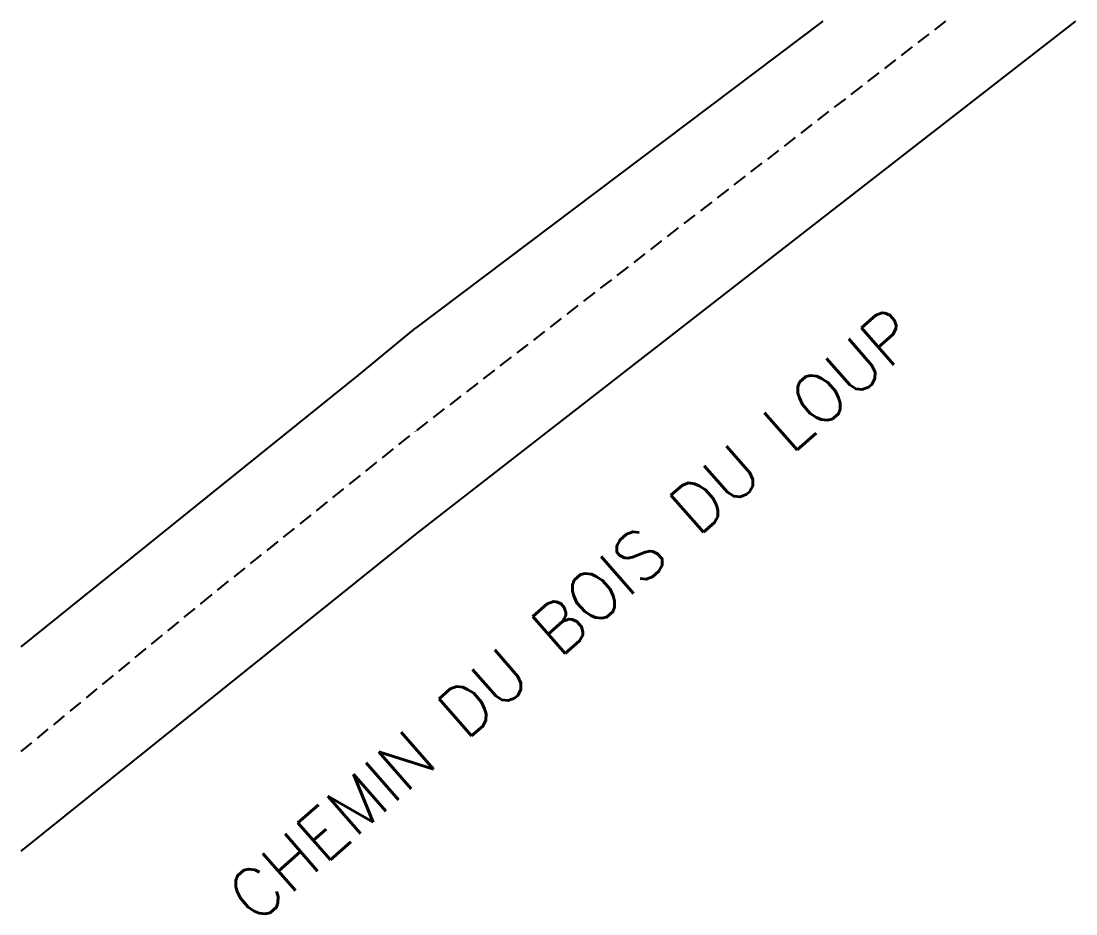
# Model space of a CAD drawing. Header units: millimetres. Extents: x 266000 to 267000, y 125000 to 126000.
# Drawn here: x 266000 to 266037.45, y 125968.32 to 126000 of the extents above; entities that cross this region are included whole.
import ezdxf
from ezdxf.enums import TextEntityAlignment as Align

# ---------------------------------------------------------------- set-up
doc = ezdxf.new("R2010")
doc.units = ezdxf.units.MM
doc.linetypes.add('DASHED', pattern=[0.75, 0.5, -0.25])
for name, color, linetype in [('W0001', 6, 'DASHED'), ('W0008', 7, 'CONTINUOUS'), ('W0989', 7, 'CONTINUOUS')]:
    doc.layers.add(name, color=color, linetype=linetype)
doc.styles.get("Standard").update_dxf_attribs({"font": 'romans.shx', "width": 0.85})

msp = doc.modelspace()

# ---------------------------------------------------------------- linework, layer by layer
at = {"layer": 'W0001'}
for points in [[(266032.825, 126000), (266014, 125985.447)], [(266000, 125974.082), (266006.393, 125979.343), (266014, 125985.447)]]:
    msp.add_lwpolyline(points, dxfattribs=at)
at = {"layer": 'W0008'}
for points in [[(266014, 125981.791), (266037.45, 126000)], [(266028.469, 126000), (266014, 125989.103)], [(266000, 125977.803), (266011.981, 125987.436), (266014, 125989.103)], [(266000, 125970.555), (266013.462, 125981.344), (266014, 125981.791)]]:
    msp.add_lwpolyline(points, dxfattribs=at)

# ---------------------------------------------------------------- texts
at = {"layer": 'W0989'}
msp.add_text('CHEMIN DU BOIS DU LOUP', height=1.75, rotation=41.2724, dxfattribs=at).set_placement((266019.562, 125978.938), align=Align.MIDDLE_CENTER)

doc.saveas('drawing.dxf')
